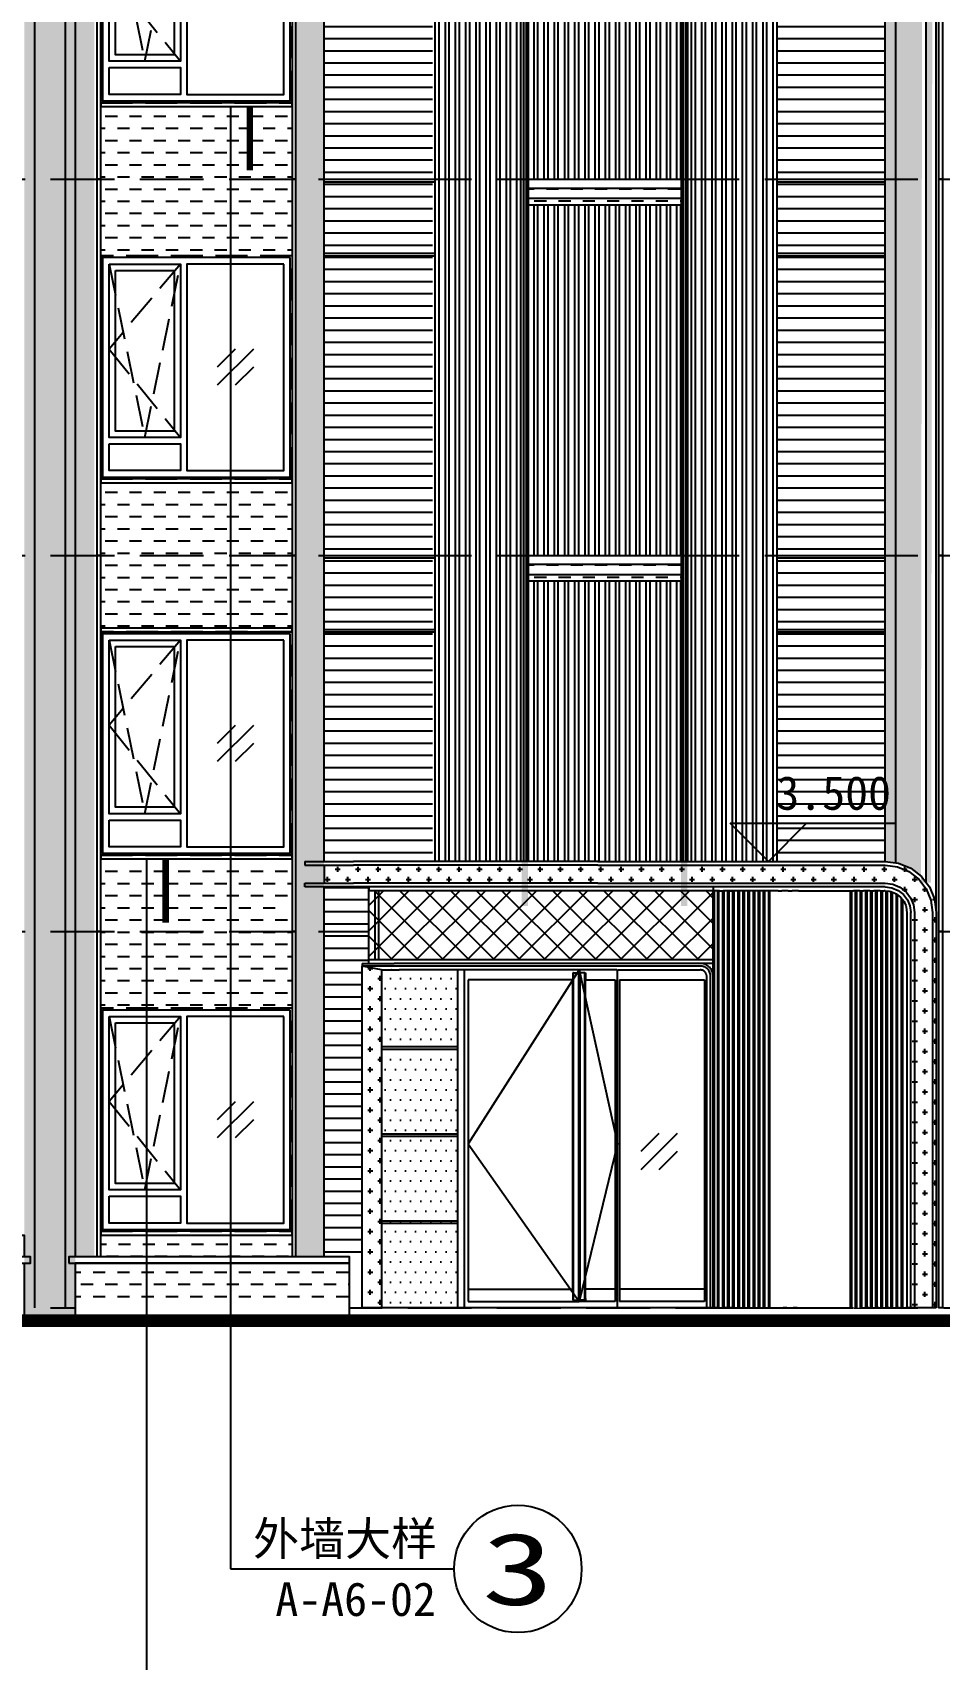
# Model space of a CAD drawing. Extents: x 646072 to 1012572, y -46617 to 16093.
# Drawn here: x 765654 to 772764, y -38309 to -25552 of the extents above; entities that cross this region are included whole.
import ezdxf
from ezdxf.enums import TextEntityAlignment as Align

# ---------------------------------------------------------------- set-up
doc = ezdxf.new("R2010")
doc.units = 0
doc.header["$LTSCALE"] = 1000
doc.header["$MEASUREMENT"] = 0
for name, pattern in [('3#楼-HZS$0$3#楼-HZS$0$__DASH', [0.35, 0.25, -0.1]), ('3#楼-HZS$0$3#楼-HZS$0$DASH', [0.35, 0.25, -0.1]), ('3#楼-HZS$0$DOTE', [2.42, 2, -0.2, 0.02, -0.2])]:
    doc.linetypes.add(name, pattern=pattern)
for name, color, linetype in [('3#楼-HZS$0$3#楼-HZS$0$00-立面灰色金属看线', 252, 'Continuous'), ('3#楼-HZS$0$3#楼-HZS$0$00-立面米色看线', 31, 'Continuous'), ('3#楼-HZS$0$3#楼-HZS$0$00-立面银灰色线脚', 254, 'Continuous'), ('3#楼-HZS$0$3#楼-HZS$0$A-ANNO-SYMB', 3, 'Continuous'), ('3#楼-HZS$0$3#楼-HZS$0$A-LINE-浅灰色铝板幕墙-填充', 115, 'Continuous'), ('3#楼-HZS$0$3#楼-HZS$0$DIM_ELEV', 3, 'Continuous'), ('3#楼-HZS$0$3#楼-HZS$0$DOTE', 1, '3#楼-HZS$0$DOTE'), ('3#楼-HZS$0$3#楼-HZS$0$ELEV-WIND', 4, 'Continuous'), ('3#楼-HZS$0$3#楼-HZS$0$PUB_TEXT', 7, 'Continuous'), ('3#楼-HZS$0$3#楼-HZS$0$填充-浅灰色涂料', 115, 'Continuous'), ('3#楼-HZS$0$3#楼-HZS$0$填充-浅黄色铝板', 30, 'Continuous'), ('3#楼-HZS$0$3#楼-HZS$0$填充-深灰色涂料', 11, 'Continuous'), ('3#楼-HZS$0$3#楼-HZS$0$填充-背板玻璃', 151, 'Continuous'), ('3#楼-HZS$0$A-ANNO-INDX', 3, 'Continuous'), ('3#楼-HZS$0$A-ANNO-TEXT', 3, 'Continuous'), ('3#楼-HZS$0$立面分缝', 5, 'Continuous')]:
    doc.layers.add(name, color=color, linetype=linetype)
doc.styles.add('3#楼-HZS$0$3#楼-HZS$0$_TCH_DIM', font='')
doc.styles.add('3#楼-HZS$0$_TCH_DIM', font='')
doc.styles.add('3#楼-HZS$0$_TCH_LABEL', font='')
doc.styles.get('3#楼-HZS$0$3#楼-HZS$0$_TCH_DIM').set_extended_font_data('SimSun')
doc.styles.get('3#楼-HZS$0$_TCH_DIM').set_extended_font_data('SimSun')
doc.styles.get('3#楼-HZS$0$_TCH_LABEL').set_extended_font_data('SimSun')
pattern_1 = [(0, (245300.04, -50744.77), (0, 95.25), [])]
pattern_2 = [(0, (518668.42, -67467.03), (95.25, 95.25), [95.25, -95.25])]
pattern_3 = [(0, (22214.645, 74424.985), (0, 95.25), [])]

# ---------------------------------------------------------------- blocks, each defined once
blk = doc.blocks.new('3#楼-HZS$0$3#楼-HZS$0$yhtghgfjuhgjghjg')
at = {"elevation": 0}
for points in [[(63100, -154061), (64300, -154061)], [(63100, -154131), (64300, -154131)], [(63100, -154211), (64300, -154211)], [(63100, -154261), (64300, -154261)], [(63100, -157011), (64300, -157011)], [(63100, -157081), (64300, -157081)], [(63100, -157161), (64300, -157161)], [(63100, -157211), (64300, -157211)]]:
    blk.add_lwpolyline(points, dxfattribs=at)
at = {"layer": '3#楼-HZS$0$3#楼-HZS$0$00-立面灰色金属看线', "elevation": 0}
for points in [[(62370, -129861), (62370, -159411)], [(62370, -129865), (62370, -159411)], [(62400, -129865), (62400, -159411)], [(62450, -129865), (62450, -159411)], [(62480, -129865), (62480, -159411)], [(62530, -129865), (62530, -159411)], [(62560, -129865), (62560, -159411)], [(62610, -129865), (62610, -159411)], [(62640, -129865), (62640, -159411)], [(62690, -129865), (62690, -159411)], [(62720, -129865), (62720, -159411)], [(62770, -129865), (62770, -159411)], [(62800, -129865), (62800, -159411)], [(62850, -129865), (62850, -159411)], [(62880, -129865), (62880, -159411)], [(62930, -129865), (62930, -159411)], [(62960, -129865), (62960, -159411)], [(63010, -129865), (63010, -159411)], [(63040, -129865), (63040, -159411)], [(64380, -129861), (64380, -159411)], [(64410, -129861), (64410, -159411)], [(64460, -129861), (64460, -159411)], [(64490, -129861), (64490, -159411)], [(64540, -129861), (64540, -159411)], [(64570, -129861), (64570, -159411)], [(64620, -129861), (64620, -159411)], [(64650, -129861), (64650, -159411)], [(64700, -129861), (64700, -159411)], [(64730, -129861), (64730, -159411)], [(64780, -129861), (64780, -159411)], [(64810, -129861), (64810, -159411)], [(64860, -129861), (64860, -159411)], [(64890, -129861), (64890, -159411)], [(64940, -129861), (64940, -159411)], [(64970, -129861), (64970, -159411)], [(65020, -129861), (65020, -159411)], [(65050, -129861), (65050, -159411)], [(63145, -151311), (63145, -154061)], [(63175, -151311), (63175, -154061)], [(63225, -151311), (63225, -154061)], [(63255, -151311), (63255, -154061)], [(63305, -151311), (63305, -154061)], [(63335, -151311), (63335, -154061)], [(63385, -151311), (63385, -154061)], [(63415, -151311), (63415, -154061)], [(63465, -151311), (63465, -154061)], [(63495, -151311), (63495, -154061)], [(63545, -151311), (63545, -154061)], [(63575, -151311), (63575, -154061)], [(63625, -151311), (63625, -154061)], [(63655, -151311), (63655, -154061)], [(63705, -151311), (63705, -154061)], [(63735, -151311), (63735, -154061)], [(63785, -151311), (63785, -154061)], [(63815, -151311), (63815, -154061)], [(63865, -151311), (63865, -154061)], [(63895, -151311), (63895, -154061)], [(63945, -151311), (63945, -154061)], [(63975, -151311), (63975, -154061)], [(64025, -151311), (64025, -154061)], [(64055, -151311), (64055, -154061)], [(64105, -151311), (64105, -154061)], [(64135, -151311), (64135, -154061)], [(64185, -151311), (64185, -154061)], [(64215, -151311), (64215, -154061)], [(64265, -151311), (64265, -154061)], [(64295, -151311), (64295, -154061)], [(63145, -154261), (63145, -157011)], [(63175, -154261), (63175, -157011)], [(63225, -154261), (63225, -157011)], [(63255, -154261), (63255, -157011)], [(63305, -154261), (63305, -157011)], [(63335, -154261), (63335, -157011)], [(63385, -154261), (63385, -157011)], [(63415, -154261), (63415, -157011)], [(63465, -154261), (63465, -157011)], [(63495, -154261), (63495, -157011)], [(63545, -154261), (63545, -157011)], [(63575, -154261), (63575, -157011)], [(63625, -154261), (63625, -157011)], [(63655, -154261), (63655, -157011)], [(63705, -154261), (63705, -157011)], [(63735, -154261), (63735, -157011)], [(63785, -154261), (63785, -157011)], [(63815, -154261), (63815, -157011)], [(63865, -154261), (63865, -157011)], [(63895, -154261), (63895, -157011)], [(63945, -154261), (63945, -157011)], [(63975, -154261), (63975, -157011)], [(64025, -154261), (64025, -157011)], [(64055, -154261), (64055, -157011)], [(64105, -154261), (64105, -157011)], [(64135, -154261), (64135, -157011)], [(64185, -154261), (64185, -157011)], [(64215, -154261), (64215, -157011)], [(64265, -154261), (64265, -157011)], [(64295, -154261), (64295, -157011)], [(63145, -157211), (63145, -159411)], [(63175, -157211), (63175, -159411)], [(63225, -157211), (63225, -159411)], [(63255, -157211), (63255, -159411)], [(63305, -157211), (63305, -159411)], [(63335, -157211), (63335, -159411)], [(63385, -157211), (63385, -159411)], [(63415, -157211), (63415, -159411)], [(63465, -157211), (63465, -159411)], [(63495, -157211), (63495, -159411)], [(63545, -157211), (63545, -159411)], [(63575, -157211), (63575, -159411)], [(63625, -157211), (63625, -159411)], [(63655, -157211), (63655, -159411)], [(63705, -157211), (63705, -159411)], [(63735, -157211), (63735, -159411)], [(63785, -157211), (63785, -159411)], [(63815, -157211), (63815, -159411)], [(63865, -157211), (63865, -159411)], [(63895, -157211), (63895, -159411)], [(63945, -157211), (63945, -159411)], [(63975, -157211), (63975, -159411)], [(64025, -157211), (64025, -159411)], [(64055, -157211), (64055, -159411)], [(64105, -157211), (64105, -159411)], [(64135, -157211), (64135, -159411)], [(64185, -157211), (64185, -159411)], [(64215, -157211), (64215, -159411)], [(64265, -157211), (64265, -159411)], [(64295, -157211), (64295, -159411)], [(62370, -162911), (62370, -162915)], [(62400, -162911), (62400, -162915)], [(62450, -162911), (62450, -162915)], [(62480, -162911), (62480, -162915)], [(62530, -162911), (62530, -162915)], [(62560, -162911), (62560, -162915)], [(62610, -162911), (62610, -162915)], [(62640, -162911), (62640, -162915)], [(62690, -162911), (62690, -162915)], [(62720, -162911), (62720, -162915)], [(62770, -162911), (62770, -162915)], [(62800, -162911), (62800, -162915)], [(62850, -162911), (62850, -162915)], [(62880, -162911), (62880, -162915)], [(62930, -162911), (62930, -162915)], [(62960, -162911), (62960, -162915)], [(63010, -162911), (63010, -162915)], [(63040, -162911), (63040, -162915)]]:
    blk.add_lwpolyline(points, dxfattribs=at)
at = {"layer": '3#楼-HZS$0$3#楼-HZS$0$00-立面米色看线', "elevation": 0}
for points in [[(66300, -159811), (66300, -130161, 0.414214), (65600, -129461), (61100, -129461), (61100, -129541), (65600, -129541, -0.414214), (66220, -130161), (66220, -159577)], [(65900, -159411), (65900, -130161, 0.414214), (65600, -129861), (61100, -129861), (61100, -129781), (65600, -129781, -0.414214), (65980, -130161), (65980, -159422)]]:
    blk.add_lwpolyline(points, format="xyb", dxfattribs=at)
for points in [[(61500, -129861), (61500, -159411)], [(61500, -159611), (61500, -162511)]]:
    blk.add_lwpolyline(points, dxfattribs=at)
at = {"layer": '3#楼-HZS$0$3#楼-HZS$0$00-立面银灰色线脚', "elevation": 0}
for points in [[(63040, -129861), (63040, -159411)], [(63065, -129861), (63065, -159411)], [(63085, -129861), (63085, -159411)], [(63100, -129861), (63100, -159411)], [(64300, -129861), (64300, -159411)], [(64315, -129861), (64315, -159411)], [(64335, -129861), (64335, -159411)], [(64350, -129861), (64350, -159411)]]:
    blk.add_lwpolyline(points, dxfattribs=at)
blk = doc.blocks.new('3#楼-HZS$0$3#楼-HZS$0$dfjf5g0h4+k90')
blk.add_wipeout([(558580, -413973), (558580, -414003), (558430, -414003), (558430, -414143), (558580, -414143), (558580, -414173), (558080, -414173), (558080, -414773), (558130, -414773), (558130, -417473), (553631, -417473), (553631, -414373), (553644, -414269), (553684, -414173), (553748, -414090), (553831, -414026), (553927, -413986), (554031, -413973)]).dxf.layer = '3#楼-HZS$0$3#楼-HZS$0$00-立面米色看线'
for p, q in [((553945, -414226, 0), (553920, -414245, 0)), ((553933, -417473, 0), (553933, -414235, 0)), ((553943, -417473, 0), (553943, -414227, 0)), ((553950, -414224, 0), (553945, -414226, 0)), ((553960, -414220, 0), (553950, -414224, 0)), ((553986, -414209, 0), (553960, -414220, 0)), ((553973, -417473, 0), (553973, -414214, 0)), ((553983, -417473, 0), (553983, -414210, 0)), ((553990, -414208, 0), (553986, -414209, 0)), ((554000, -414207, 0), (553990, -414208, 0)), ((554030, -414203, 0), (554000, -414207, 0)), ((554013, -417473, 0), (554013, -414208, 0)), ((554023, -417473, 0), (554023, -414207, 0)), ((554032, -414203, 0), (554030, -414203, 0)), ((554032, -414203, 0), (554040, -414203, 0)), ((554070, -414203, 0), (554040, -414203, 0)), ((554053, -417473, 0), (554053, -414203, 0)), ((554063, -417473, 0), (554063, -414203, 0)), ((554070, -414203, 0), (554080, -414203, 0)), ((554080, -414203, 0), (554110, -414203, 0)), ((554093, -417473, 0), (554093, -414203, 0)), ((554103, -417473, 0), (554103, -414203, 0)), ((554110, -414203, 0), (554120, -414203, 0)), ((554150, -414203, 0), (554120, -414203, 0)), ((554133, -417473, 0), (554133, -414203, 0)), ((554143, -417473, 0), (554143, -414203, 0)), ((554150, -414203, 0), (554160, -414203, 0)), ((554160, -414203, 0), (554190, -414203, 0)), ((554173, -417473, 0), (554173, -414203, 0)), ((554183, -417473, 0), (554183, -414203, 0)), ((554190, -414203, 0), (554200, -414203, 0)), ((554230, -414203, 0), (554200, -414203, 0)), ((554213, -417473, 0), (554213, -414203, 0)), ((554223, -417473, 0), (554223, -414203, 0)), ((554230, -414203, 0), (554240, -414203, 0)), ((554240, -414203, 0), (554270, -414203, 0)), ((554253, -417473, 0), (554253, -414203, 0)), ((554263, -417473, 0), (554263, -414203, 0)), ((554270, -414203, 0), (554280, -414203, 0)), ((554711, -414203), (554280, -414203, 0)), ((554293, -417473, 0), (554293, -414203, 0)), ((554293, -417473, 0), (554293, -414203, 0)), ((554303, -415223, 0), (554303, -414203, 0)), ((554303, -417473, 0), (554303, -414203, 0)), ((554711, -414203), (554721, -414203)), ((554721, -414203), (554751, -414203)), ((554751, -414203), (554761, -414203)), ((554791, -414203), (554761, -414203)), ((554791, -414203), (554801, -414203)), ((554801, -414203), (554831, -414203)), ((554831, -414203), (554841, -414203)), ((554871, -414203), (554841, -414203)), ((554871, -414203), (555230, -414203, 0)), ((554934, -417473), (554934, -414203)), ((554944, -417473), (554944, -414203)), ((554974, -417473), (554974, -414203)), ((554984, -417473), (554984, -414203)), ((555014, -417473), (555014, -414203)), ((555024, -417473), (555024, -414203)), ((555054, -417473), (555054, -414203)), ((555064, -417473), (555064, -414203)), ((555094, -417473), (555094, -414203)), ((555104, -417473), (555104, -414203)), ((555134, -417473), (555134, -414203)), ((555144, -417473), (555144, -414203)), ((555174, -417473), (555174, -414203)), ((555184, -417473), (555184, -414203)), ((555214, -417473), (555214, -414203)), ((555260, -414203, 0), (555220, -414203, 0)), ((555250, -414203, 0), (555220, -414203, 0)), ((555224, -417473), (555224, -414203)), ((555230, -414203, 0), (555260, -414203, 0)), ((555250, -414203, 0), (555260, -414203, 0)), ((555254, -417473), (555254, -414203)), ((555260, -414203, 0), (555290, -414203, 0)), ((555264, -417473), (555264, -414203)), ((555290, -414203, 0), (555300, -414203, 0)), ((555294, -417473), (555294, -414203)), ((555330, -414203, 0), (555300, -414203, 0)), ((555304, -417473), (555304, -414203)), ((555330, -414203, 0), (555340, -414203, 0)), ((555334, -417473), (555334, -414203)), ((555340, -414203, 0), (555370, -414203, 0)), ((555344, -417473), (555344, -414203)), ((555370, -414203, 0), (555380, -414203, 0)), ((555370, -417473, 0), (555370, -414203, 0)), ((555380, -414173, 0), (555380, -414203, 0)), ((555380, -414743, 0), (555380, -414203, 0)), ((555380, -414203, 0), (558000, -414203)), ((558000, -414743), (558000, -414203)), ((558000, -414203), (558030, -414203)), ((558030, -414743), (558030, -414203)), ((558030, -414203), (558080, -414203)), ((558080, -414173), (558080, -414203)), ((558080, -414773), (558080, -414173)), ((558080, -414173), (558080, -414173)), ((553866, -414329, 0), (553860, -414375, 0)), ((553870, -414319, 0), (553866, -414329, 0)), ((553880, -414295, 0), (553870, -414319, 0)), ((553883, -414288, 0), (553880, -414295, 0)), ((553910, -414253, 0), (553883, -414288, 0)), ((553893, -417473, 0), (553893, -414275, 0)), ((553903, -417473, 0), (553903, -414262, 0)), ((553920, -414245, 0), (553910, -414253, 0)), ((553910, -414253, 0), (553910, -414253, 0)), ((553860, -414375, 0), (553860, -417473, 0)), ((555380, -414773, 0), (555380, -414743, 0)), ((555380, -414743, 0), (558000, -414743)), ((558000, -414743), (558030, -414743)), ((558030, -414743), (558080, -414743)), ((558080, -414773), (558080, -414743)), ((555380, -414873, 0), (555380, -414773, 0)), ((555380, -414773, 0), (555430, -414773, 0)), ((555380, -414864, 0), (555381, -414855, 0)), ((555380, -414873, 0), (555380, -414864, 0)), ((555380, -417473, 0), (555380, -414873, 0)), ((555381, -414855, 0), (555383, -414847, 0)), ((555383, -414847, 0), (555386, -414839, 0)), ((555386, -414839, 0), (555389, -414831, 0)), ((555389, -414831, 0), (555393, -414823, 0)), ((555393, -414823, 0), (555398, -414815, 0)), ((555398, -414815, 0), (555403, -414809, 0)), ((555400, -414866, 0), (555401, -414859, 0)), ((555400, -414873, 0), (555400, -414866, 0)), ((555400, -417473, 0), (555400, -414873, 0)), ((555401, -414859, 0), (555403, -414852, 0)), ((555403, -414809, 0), (555409, -414802, 0)), ((555403, -414852, 0), (555405, -414845, 0)), ((555405, -414845, 0), (555407, -414839, 0)), ((555407, -414839, 0), (555411, -414833, 0)), ((555409, -414802, 0), (555416, -414796, 0)), ((555411, -414833, 0), (555414, -414827, 0)), ((555414, -414827, 0), (555419, -414821, 0)), ((555416, -414796, 0), (555422, -414791, 0)), ((555419, -414821, 0), (555423, -414816, 0)), ((555422, -414791, 0), (555430, -414786, 0)), ((555423, -414816, 0), (555428, -414812, 0)), ((555428, -414812, 0), (555434, -414807, 0)), ((555430, -414773, 0), (555480, -414773, 0)), ((555430, -414786, 0), (555438, -414782, 0)), ((555430, -414868, 0), (555431, -414864, 0)), ((555430, -414874, 0), (555430, -414868, 0)), ((555430, -417423, 0), (555430, -414874, 0)), ((555431, -414864, 0), (555432, -414860, 0)), ((555432, -414860, 0), (555433, -414856, 0)), ((555433, -414856, 0), (555435, -414852, 0)), ((555434, -414807, 0), (555440, -414804, 0)), ((555435, -414852, 0), (555437, -414848, 0)), ((555437, -414848, 0), (555439, -414844, 0)), ((555438, -414782, 0), (555446, -414779, 0)), ((555439, -414844, 0), (555442, -414841, 0)), ((555440, -414804, 0), (555446, -414800, 0)), ((555442, -414841, 0), (555444, -414837, 0)), ((555444, -414837, 0), (555448, -414835, 0)), ((555446, -414779, 0), (555454, -414776, 0)), ((555446, -414800, 0), (555452, -414798, 0)), ((555448, -414835, 0), (555451, -414832, 0)), ((555451, -414832, 0), (555455, -414830, 0)), ((555452, -414798, 0), (555459, -414796, 0)), ((555454, -414776, 0), (555462, -414774, 0)), ((555455, -414830, 0), (555457, -414829, 0)), ((555457, -414829, 0), (555459, -414828, 0)), ((555459, -414796, 0), (555466, -414794, 0)), ((555459, -414828, 0), (555463, -414826, 0)), ((555462, -414774, 0), (555471, -414773, 0)), ((555463, -414826, 0), (555467, -414825, 0)), ((555466, -414794, 0), (555473, -414793, 0)), ((555467, -414825, 0), (555471, -414824, 0)), ((555467, -414825, 0), (555467, -414825, 0)), ((555471, -414773, 0), (555480, -414773, 0)), ((555471, -414824, 0), (555475, -414823, 0)), ((555473, -414793, 0), (555480, -414793, 0)), ((555475, -414823, 0), (555477, -414823, 0)), ((555477, -414823, 0), (555481, -414823, 0)), ((555480, -414773, 0), (556613, -414773)), ((555480, -414793, 0), (556613, -414793)), ((556613, -414773), (557880, -414773)), ((556613, -414793), (558130, -414793)), ((557331, -414823, 0), (557840, -414823)), ((557381, -417473, 0), (557381, -414823, 0)), ((557850, -414823), (557840, -414823)), ((557880, -414823), (557850, -414823)), ((557880, -414773), (557880, -414773)), ((558130, -414773), (557880, -414773)), ((557890, -414823), (557880, -414823)), ((557899, -414823), (557890, -414823)), ((557899, -414823), (557900, -414823)), ((557900, -414823), (557899, -414823)), ((557900, -414823), (557900, -414823)), ((557900, -414823), (557900, -414823)), ((557900, -414823), (557900, -414823)), ((557980, -414823), (557900, -414823)), ((557980, -414823), (558130, -414793)), ((557980, -414823), (557980, -417473)), ((558130, -414773), (558130, -414793)), ((558130, -417473), (558130, -414793)), ((555430, -417433, 0), (555430, -417423, 0)), ((553630, -417473, 0), (553660, -417473, 0)), ((553660, -417473, 0), (553800, -417473, 0)), ((553800, -417473, 0), (553830, -417473, 0)), ((553830, -417473, 0), (553860, -417473, 0)), ((553860, -417473, 0), (553870, -417473, 0)), ((553880, -417473, 0), (553870, -417473, 0)), ((553910, -417473, 0), (553880, -417473, 0)), ((553920, -417473, 0), (553910, -417473, 0)), ((553920, -417473, 0), (553950, -417473, 0)), ((553960, -417473, 0), (553950, -417473, 0)), ((553990, -417473, 0), (553960, -417473, 0)), ((554000, -417473, 0), (553990, -417473, 0)), ((554000, -417473, 0), (554030, -417473, 0)), ((554040, -417473, 0), (554030, -417473, 0)), ((554070, -417473, 0), (554040, -417473, 0)), ((554080, -417473, 0), (554070, -417473, 0)), ((554080, -417473, 0), (554110, -417473, 0)), ((554120, -417473, 0), (554110, -417473, 0)), ((554150, -417473, 0), (554120, -417473, 0)), ((554160, -417473, 0), (554150, -417473, 0)), ((554160, -417473, 0), (554190, -417473, 0)), ((554200, -417473, 0), (554190, -417473, 0)), ((554230, -417473, 0), (554200, -417473, 0)), ((554711, -417473), (554280, -417473, 0)), ((554721, -417473), (554711, -417473)), ((554721, -417473), (554751, -417473)), ((554761, -417473), (554751, -417473)), ((554791, -417473), (554761, -417473)), ((554801, -417473), (554791, -417473)), ((554801, -417473), (554831, -417473)), ((554841, -417473), (554831, -417473)), ((554871, -417473), (554841, -417473)), ((555230, -417473, 0), (554871, -417473)), ((555220, -417473, 0), (555260, -417473, 0)), ((555250, -417473, 0), (555220, -417473, 0)), ((555230, -417473, 0), (555260, -417473, 0)), ((555260, -417473, 0), (555250, -417473, 0)), ((555260, -417473, 0), (555290, -417473, 0)), ((555300, -417473, 0), (555290, -417473, 0)), ((555330, -417473, 0), (555300, -417473, 0)), ((555340, -417473, 0), (555330, -417473, 0)), ((555340, -417473, 0), (555370, -417473, 0)), ((555380, -417473, 0), (555370, -417473, 0)), ((555380, -417473, 0), (555400, -417473, 0)), ((555400, -417473, 0), (555430, -417473, 0)), ((555430, -417463, 0), (555430, -417433, 0)), ((555430, -417473, 0), (555430, -417463, 0)), ((555430, -417473, 0), (558130, -417473))]:
    blk.add_line(p, q)
at = {"layer": '3#楼-HZS$0$3#楼-HZS$0$00-立面米色看线'}
for p, q in [((554030, -413973, 0), (553926, -413986, 0)), ((556284, -413973, 0), (554030, -413973, 0)), ((556284, -413973, 0), (558200, -413973)), ((558580, -413973), (558200, -413973)), ((558580, -413973), (558580, -414003)), ((553747, -414090, 0), (553683, -414173, 0)), ((553830, -414026, 0), (553747, -414090, 0)), ((553845, -414052, 0), (553768, -414111, 0)), ((553926, -413986, 0), (553830, -414026, 0)), ((553934, -414015, 0), (553845, -414052, 0)), ((554030, -414003, 0), (553934, -414015, 0)), ((556284, -414003, 0), (554030, -414003, 0)), ((556284, -414003, 0), (558200, -414003)), ((558430, -414003), (558200, -414003)), ((558430, -414003), (558430, -414143)), ((558580, -414003), (558430, -414003)), ((553683, -414173, 0), (553643, -414269, 0)), ((553709, -414188, 0), (553672, -414277, 0)), ((553768, -414111, 0), (553709, -414188, 0)), ((553867, -414210, 0), (553831, -414258, 0)), ((553888, -414231, 0), (553857, -414273, 0)), ((553915, -414174, 0), (553867, -414210, 0)), ((553930, -414200, 0), (553888, -414231, 0)), ((553970, -414151, 0), (553915, -414174, 0)), ((553978, -414180, 0), (553930, -414200, 0)), ((554030, -414143, 0), (553970, -414151, 0)), ((554030, -414173, 0), (553978, -414180, 0)), ((556284, -414143, 0), (554030, -414143, 0)), ((554030, -414173, 0), (555380, -414173, 0)), ((555380, -414173, 0), (556284, -414173, 0)), ((556284, -414143, 0), (558200, -414143)), ((556284, -414173, 0), (558080, -414173)), ((558080, -414173), (558200, -414173)), ((558430, -414143), (558200, -414143)), ((558200, -414173), (558580, -414173)), ((558580, -414143), (558430, -414143)), ((558580, -414173), (558580, -414143)), ((553643, -414269, 0), (553630, -414373, 0)), ((553672, -414277, 0), (553660, -414373, 0)), ((553808, -414313, 0), (553800, -414373, 0)), ((553831, -414258, 0), (553808, -414313, 0)), ((553837, -414321, 0), (553830, -414373, 0)), ((553857, -414273, 0), (553837, -414321, 0)), ((553630, -414373, 0), (553630, -417473, 0)), ((553660, -414373, 0), (553660, -417473, 0)), ((553800, -414373, 0), (553800, -417473, 0)), ((553830, -417473, 0), (553830, -414373, 0))]:
    blk.add_line(p, q, dxfattribs=at)
at = {"layer": '3#楼-HZS$0$3#楼-HZS$0$ELEV-WIND'}
for p, q in [((556130, -417473), (556130, -414823)), ((556134, -414823), (556613, -414823)), ((556385, -414847), (556380, -414847)), ((556380, -414847), (556380, -414901)), ((556385, -414847), (556425, -414847)), ((556385, -417401), (556385, -414847)), ((556430, -414847), (556425, -414847)), ((556425, -414847), (556425, -417401)), ((556430, -414847), (556430, -414823)), ((556430, -414847), (556435, -414847)), ((556430, -417401), (556430, -414847)), ((556435, -414847), (556435, -417401)), ((556475, -414847), (556435, -414847)), ((556475, -414847), (556480, -414847)), ((556475, -417401), (556475, -414847)), ((556480, -414847), (556480, -414901)), ((556613, -414823), (557331, -414823, 0)), ((557331, -414823, 0), (557331, -417473, 0)), ((556113, -414901), (555447, -414901)), ((555447, -414901), (555447, -417326)), ((556113, -414901), (556113, -417326)), ((556380, -414901), (556147, -414901)), ((556147, -414901), (556147, -417326)), ((556380, -417326), (556380, -414901)), ((556480, -414901), (557301, -414901, 0)), ((556480, -417326), (556480, -414901)), ((557301, -414901, 0), (557301, -417326, 0)), ((555447, -417326), (556113, -417326)), ((555447, -417326), (555447, -417423)), ((555447, -417423), (556113, -417423)), ((556113, -417326), (556113, -417423)), ((556147, -417326), (556380, -417326)), ((556147, -417326), (556147, -417423)), ((556147, -417423), (556430, -417423)), ((556380, -417401), (556380, -417326)), ((556385, -417401), (556380, -417401)), ((556380, -417401), (556380, -417412)), ((556380, -417412), (556385, -417412)), ((556385, -417412), (556385, -417401)), ((556385, -417412), (556425, -417412)), ((556430, -417401), (556425, -417401)), ((556425, -417401), (556425, -417412)), ((556430, -417401), (556430, -417423)), ((556430, -417401), (556435, -417401)), ((557301, -417423, 0), (556430, -417423)), ((556435, -417401), (556435, -417412)), ((556475, -417412), (556435, -417412)), ((556475, -417401), (556480, -417401)), ((556475, -417412), (556475, -417401)), ((556480, -417412), (556475, -417412)), ((557301, -417326, 0), (556480, -417326)), ((556480, -417326), (556480, -417401)), ((556480, -417401), (556480, -417412)), ((557301, -417326, 0), (557301, -417423, 0))]:
    blk.add_line(p, q, dxfattribs=at)
blk.add_lwpolyline([(556130, -414823), (555481, -414823)], dxfattribs=at)
at = {"layer": '3#楼-HZS$0$3#楼-HZS$0$ELEV-WIND', "color": 8}
blk.add_lwpolyline([(556430, -414823), (556130, -416188), (556430, -417423)], dxfattribs=at)
at = {"layer": '3#楼-HZS$0$3#楼-HZS$0$ELEV-WIND', "color": 8, "elevation": 0}
blk.add_lwpolyline([(556430, -414823), (557301, -416188), (556430, -417423)], dxfattribs=at)
blk = doc.blocks.new('3#楼-HZS$0$3#楼-HZS$0$uytjhgjh')
at = {"layer": '3#楼-HZS$0$3#楼-HZS$0$ELEV-WIND', "color": 8, "linetype": '3#楼-HZS$0$3#楼-HZS$0$__DASH'}
blk.add_lwpolyline([(32350, -97429), (33850, -97429), (33850, -99179), (32350, -99179)], close=True, dxfattribs=at)
at = {"layer": '3#楼-HZS$0$3#楼-HZS$0$ELEV-WIND'}
for points in [[(32365, -97444), (33835, -97444), (33835, -99164), (32365, -99164)], [(32415, -97494), (33175, -97494), (33175, -99114), (32415, -99114)], [(33785, -97494), (33225, -97494), (33225, -98854), (33785, -98854)], [(33735, -97544), (33275, -97544), (33275, -98804), (33735, -98804)], [(33785, -98904), (33225, -98904), (33225, -99114), (33785, -99114)]]:
    blk.add_lwpolyline(points, close=True, dxfattribs=at)
at = {"layer": '3#楼-HZS$0$3#楼-HZS$0$ELEV-WIND', "color": 8, "linetype": '3#楼-HZS$0$3#楼-HZS$0$DASH'}
for points in [[(33225, -97494), (33785, -98161), (33225, -98854)], [(33785, -97494), (33505, -98854), (33225, -97494)]]:
    blk.add_lwpolyline(points, dxfattribs=at)
blk = doc.blocks.new('3#楼-HZS$0$3#楼-HZS$0$D+FG0J4+FG9KL0')
at = {"layer": '3#楼-HZS$0$3#楼-HZS$0$00-立面灰色金属看线'}
blk.add_lwpolyline([(326035, 132086), (326035, 129136), (326065, 129136), (326065, 132086)], close=True, dxfattribs=at)
at = {"layer": '3#楼-HZS$0$3#楼-HZS$0$00-立面灰色金属看线', "elevation": 0}
for points in [[(327565, 132086), (327565, 129136), (327595, 129136), (327595, 132086)], [(332665, 132086), (332665, 129136), (332635, 129136), (332635, 132086)], [(327565, 129736), (326065, 129736), (326065, 129706), (327565, 129706)]]:
    blk.add_lwpolyline(points, close=True, dxfattribs=at)
at = {"layer": '3#楼-HZS$0$3#楼-HZS$0$00-立面米色看线', "elevation": 0}
for points in [[(325545, 132086), (325545, 129136)], [(325785, 132086), (325785, 129136)], [(325865, 132086), (325865, 129136)]]:
    blk.add_lwpolyline(points, dxfattribs=at)
at = {"layer": '3#楼-HZS$0$3#楼-HZS$0$A-ANNO-SYMB', "xscale": -1}
blk.add_blockref('3#楼-HZS$0$3#楼-HZS$0$uytjhgjh', (359915, 228915, 0), dxfattribs=at)
blk = doc.blocks.new('3#楼-HZS$0$3#楼-HZS$0$zdf+h+df6+ghfl8')
at = {"layer": '3#楼-HZS$0$3#楼-HZS$0$00-立面灰色金属看线'}
blk.add_lwpolyline([(326065, 129536), (326065, 132086), (326035, 132086), (326035, 129536)], dxfattribs=at)
at = {"layer": '3#楼-HZS$0$3#楼-HZS$0$00-立面灰色金属看线', "elevation": 0}
blk.add_lwpolyline([(327595, 129536), (327595, 132086), (327565, 132086), (327565, 129536)], dxfattribs=at)
for points in [[(332665, 132086), (332665, 129136), (332635, 129136), (332635, 132086)], [(327565, 129736), (326065, 129736), (326065, 129706), (327565, 129706)]]:
    blk.add_lwpolyline(points, close=True, dxfattribs=at)
at = {"layer": '3#楼-HZS$0$3#楼-HZS$0$00-立面米色看线', "elevation": 0}
for points in [[(325545, 132086), (325545, 129136)], [(325785, 132086), (325785, 129136)], [(325865, 132086), (325865, 129136)]]:
    blk.add_lwpolyline(points, dxfattribs=at)
at = {"layer": '3#楼-HZS$0$3#楼-HZS$0$A-ANNO-SYMB', "xscale": -1}
blk.add_blockref('3#楼-HZS$0$3#楼-HZS$0$uytjhgjh', (359915, 228915, 0), dxfattribs=at)
blk = doc.blocks.new('3#楼-HZS$0$3#楼-HZS$0$D+F9J4+GF9L0')
at = {"layer": '3#楼-HZS$0$3#楼-HZS$0$00-立面灰色金属看线', "elevation": 0}
for points in [[(326035, 129136), (326035, 126186), (326065, 126186), (326065, 129136)], [(327565, 129136), (327565, 126186), (327595, 126186), (327595, 129136)], [(332665, 129136), (332665, 126186), (332635, 126186), (332635, 129136)], [(327565, 128566), (326065, 128566), (326065, 128536), (327565, 128536)], [(327565, 126786), (326065, 126786), (326065, 126756), (327565, 126756)]]:
    blk.add_lwpolyline(points, close=True, dxfattribs=at)
at = {"layer": '3#楼-HZS$0$3#楼-HZS$0$00-立面米色看线', "elevation": 0}
for points in [[(325545, 129136), (325545, 126186)], [(325785, 129136), (325785, 126186)], [(325865, 129136), (325865, 126186)]]:
    blk.add_lwpolyline(points, dxfattribs=at)
at = {"layer": '3#楼-HZS$0$3#楼-HZS$0$A-ANNO-SYMB', "xscale": -1}
blk.add_blockref('3#楼-HZS$0$3#楼-HZS$0$uytjhgjh', (359915, 225965, 0), dxfattribs=at)
blk = doc.blocks.new('3#楼-HZS$0$3#楼-HZS$0$as+dg04d+s0hj')
for points in [[(27825, -89693), (27824, -89863), (27574, -89863), (27574, -89913), (27624, -89913), (27624, -90363), (33524, -90363), (33524, -89913), (33574, -89913), (33574, -89863), (33525, -89863), (33525, -89693)], [(34624, -89863), (33925, -89863), (33874, -89863), (33874, -89913), (33924, -89913), (33924, -90363), (36075, -90363), (36075, -89863)]]:
    blk.add_wipeout(points).translate(0, 0, 0)
at = {"layer": '3#楼-HZS$0$3#楼-HZS$0$00-立面米色看线'}
for points in [[(33874, -89913), (36074, -89913), (36074, -89863), (33874, -89863)], [(36074, -90363), (36074, -89913), (33924, -89913), (33924, -90363)]]:
    blk.add_lwpolyline(points, close=True, dxfattribs=at)
blk.add_wipeout([(27825, -89693), (27825, -89863), (33525, -89863), (33525, -89693)]).translate(0, 0, 0)
at = {"layer": '3#楼-HZS$0$3#楼-HZS$0$00-立面米色看线', "color": 4, "elevation": 0}
blk.add_lwpolyline([(27825, -89693), (33524, -89693), (33524, -89863), (27825, -89863)], close=True, dxfattribs=at)
for points in [[(28890, -89693), (28890, -89863)], [(29790, -89693), (29790, -89863)], [(30690, -89693), (30690, -89863)], [(31590, -89693), (31590, -89863)], [(32490, -89693), (32490, -89863)]]:
    blk.add_lwpolyline(points, dxfattribs=at)
at = {"layer": '3#楼-HZS$0$3#楼-HZS$0$00-立面米色看线', "elevation": 0}
for points in [[(27574, -89913), (33574, -89913), (33574, -89863), (27574, -89863)], [(27624, -90363), (27624, -89913), (33524, -89913), (33524, -90363)]]:
    blk.add_lwpolyline(points, close=True, dxfattribs=at)
blk = doc.blocks.new('3#楼-HZS$0$3#楼-HZS$0$d+fgj4+fghk7+9')
at = {"color": 8, "elevation": 0}
for points in [[(791858, -30387), (791717, -30528)], [(792000, -30387), (791717, -30669)], [(792000, -30528), (791858, -30669)], [(791858, -33337), (791717, -33478)], [(792000, -33337), (791717, -33619)], [(792000, -33478), (791858, -33619)], [(791858, -36287), (791717, -36428)], [(792000, -36287), (791717, -36569)], [(792000, -36428), (791858, -36569)], [(795180, -36537), (795039, -36678)], [(795322, -36537), (795039, -36820)], [(795322, -36678), (795180, -36820)]]:
    blk.add_lwpolyline(points, dxfattribs=at)
blk = doc.blocks.new('3#楼-HZS$0$3#楼-HZS$0$+d9f0j4+9gf7k0')
at = {"layer": '3#楼-HZS$0$3#楼-HZS$0$A-LINE-浅灰色铝板幕墙-填充'}
h = blk.add_hatch(dxfattribs=at)
h.set_pattern_fill('DOTS', color=256, scale=50)
h.set_pattern_definition([(0, (245340.04, -50744.77), (39.6875, 79.375), [0, -79.375])])
h.paths.add_polyline_path([(816318, 69572), (816368, 69572), (816368, 39672), (816318, 39672)])
h = blk.add_hatch(dxfattribs=at)
h.set_pattern_fill('DOTS', color=256, scale=50)
h.set_pattern_definition([(0, (246590.04, -50744.77), (39.6875, 79.375), [0, -79.375])])
h.paths.add_polyline_path([(817568, 69572), (817618, 69572), (817618, 39672), (817568, 39672)])
h = blk.add_hatch(dxfattribs=at)
h.set_pattern_fill('DOTS', color=256, scale=50)
h.set_pattern_definition([(0, (22214.645, 74424.985), (39.6875, 79.375), [0, -79.375])])
h.paths.add_polyline_path([(815219, 36522), (815818, 36522), (815818, 39172), (815219, 39172)])
at = {"layer": '3#楼-HZS$0$3#楼-HZS$0$填充-浅灰色涂料'}
h = blk.add_hatch(dxfattribs=at)
h.set_pattern_fill('LINE', color=256, scale=100)
h.set_pattern_definition(pattern_1)
h.paths.add_polyline_path([(814768, 69572), (815618, 69572), (815618, 40022), (814768, 40022)])
h = blk.add_hatch(dxfattribs=at)
h.set_pattern_fill('LINE', color=256, scale=100)
h.set_pattern_definition(pattern_1)
edge = h.paths.add_edge_path()
edge.add_arc((818868, 69272), 300, 0, 90)
edge.add_line((818868, 69572), (818318, 69572))
edge.add_line((818318, 69572), (818318, 40022))
edge.add_line((818318, 40022), (819168, 40022))
edge.add_line((819168, 40022), (819168, 69272))
h = blk.add_hatch(dxfattribs=at)
h.set_pattern_fill('LINE', color=256, scale=100)
h.set_pattern_definition(pattern_3)
h.paths.add_polyline_path([(814768, 36922), (815069, 36922), (815069, 39822), (814768, 39822)])
h = blk.add_hatch(dxfattribs=at)
h.set_pattern_fill('LINE', color=256, scale=100)
h.set_pattern_definition(pattern_3)
h.paths.add_polyline_path([(814919, 39222), (815119, 39222), (815119, 39822), (814919, 39822)])
at = {"layer": '3#楼-HZS$0$3#楼-HZS$0$填充-浅黄色铝板'}
h = blk.add_hatch(dxfattribs=at)
h.set_pattern_fill('CROSS', color=256, scale=50)
h.set_pattern_definition([(0, (245300.04, -50744.77), (79.375, 79.375), [39.6875, -119.0625]), (90, (245319.88, -50764.62), (-79.375, 79.375), [39.6875, -119.0625])])
edge = h.paths.add_edge_path()
edge.add_line((818868, 69972), (814368, 69972))
edge.add_line((814368, 69972), (814368, 69892))
edge.add_line((814368, 69892), (818868, 69892))
edge.add_arc((818868, 69272), 620, 0, 90, ccw=False)
edge.add_line((819488, 69272), (819448, 39856))
edge.add_line((819448, 39856), (819528, 39856))
edge.add_line((819528, 39856), (819568, 69272))
edge.add_arc((818868, 69272), 700, 0, 90)
edge = h.paths.add_edge_path()
edge.add_line((819248, 40011), (819290, 40001))
edge.add_line((819290, 40001), (819365, 39970))
edge.add_line((819365, 39970), (819410, 39937))
edge.add_line((819410, 39937), (819451, 39905))
edge.add_line((819451, 39905), (819488, 39856))
edge.add_line((819488, 39856), (819488, 69272))
edge.add_arc((818868, 69272), 620, 0, 90)
edge.add_line((818868, 69892), (814468, 69892))
edge.add_line((814468, 69892), (814468, 69652))
edge.add_line((814468, 69652), (818868, 69652))
edge.add_arc((818868, 69272), 380, 0, 90, ccw=False)
edge.add_line((819248, 69272), (819248, 40011))
edge = h.paths.add_edge_path(flags=17)
edge.add_line((819168, 40022), (819171, 40022))
edge.add_line((819171, 40022), (819248, 40011))
edge.add_line((819248, 40011), (819248, 69272))
edge.add_arc((818868, 69272), 380, 0, 90)
edge.add_line((818868, 69652), (814368, 69652))
edge.add_line((814368, 69652), (814368, 69572))
edge.add_line((814368, 69572), (818868, 69572))
edge.add_arc((818868, 69272), 300, 0, 90, ccw=False)
edge.add_line((819168, 69272), (819168, 40022))
h = blk.add_hatch(dxfattribs=at)
h.set_pattern_fill('CROSS', color=256, scale=50)
h.set_pattern_definition([(0, (247800.04, -92311.286), (79.375, 79.375), [39.6875, -119.0625]), (90, (247819.88, -92331.13), (-79.375, 79.375), [39.6875, -119.0625])])
h.paths.add_polyline_path([(812418, 64222), (812818, 64222), (812818, 36472), (812418, 36472)])
h = blk.add_hatch(dxfattribs=at)
h.set_pattern_fill('CROSS', color=256, scale=50)
h.set_pattern_definition([(0, (518868.42, -67117.03), (79.375, 79.375), [39.6875, -119.0625]), (90, (518888.26, -67136.87), (-79.375, 79.375), [39.6875, -119.0625])])
h.paths.add_polyline_path([(819168, 40022), (816915, 40022), (814668, 40022), (814618, 40022), (814618, 39992), (814668, 39992), (816915, 39992), (819168, 39992), (819264, 39979), (819353, 39942), (819430, 39884), (819489, 39807), (819526, 39718), (819538, 39622), (819538, 36522), (819568, 36522), (819568, 39622), (819555, 39726), (819515, 39822), (819451, 39905), (819368, 39968), (819272, 40008)])
h.paths.add_polyline_path([(819228, 39844), (819168, 39852), (816915, 39852), (814668, 39852), (814618, 39852), (814618, 39822), (814668, 39822), (814788, 39822), (814788, 39822), (816915, 39822), (817815, 39822), (819168, 39822), (819220, 39815), (819268, 39795), (819310, 39763), (819341, 39722), (819361, 39674), (819368, 39622), (819368, 36522), (819398, 36522), (819398, 39622), (819390, 39682), (819367, 39737), (819331, 39785), (819283, 39821)])
h.paths.add_polyline_path([(819353, 39942), (819264, 39979), (819168, 39992), (816915, 39992), (814668, 39992), (814768, 39992), (814768, 39852), (814668, 39852), (816915, 39852), (819168, 39852), (819228, 39844), (819283, 39821), (819331, 39785), (819367, 39737), (819390, 39682), (819398, 39622), (819398, 36522), (819538, 36522), (819538, 39622), (819526, 39718), (819489, 39807), (819430, 39884)], flags=17)
h = blk.add_hatch(dxfattribs=at)
h.set_pattern_fill('CROSS', color=256, scale=50)
h.set_pattern_definition([(0, (22314.645, 74424.985), (79.375, 79.375), [39.6875, -119.0625]), (90, (22334.49, 74405.14), (-79.375, 79.375), [39.6875, -119.0625])])
h.paths.add_polyline_path([(815069, 39202), (815219, 39172), (815219, 36522), (815069, 36522)])
at = {"layer": '3#楼-HZS$0$3#楼-HZS$0$填充-深灰色涂料'}
h = blk.add_hatch(dxfattribs=at)
h.set_pattern_fill('DASH', color=11, scale=100)
h.set_pattern_definition([(0, (518868.42, -67467.03), (95.25, 95.25), [95.25, -95.25])])
h.paths.add_polyline_path([(812968, 65422), (812818, 65422), (812818, 36922), (812968, 36922)])
h = blk.add_hatch(dxfattribs=at)
h.set_pattern_fill('DASH', color=11, scale=100)
h.set_pattern_definition([(0, (520598.35, -67467.03), (95.25, 95.25), [95.25, -95.25])])
h.paths.add_polyline_path([(814768, 65422), (814548, 65422), (814548, 36922), (814768, 36922)])
h = blk.add_hatch(dxfattribs=at)
h.set_pattern_fill('DASH', color=11, scale=100)
h.set_pattern_definition([(0, (518668.42, -85167.03), (95.25, 95.25), [95.25, -95.25])])
h.paths.add_polyline_path([(813018, 45942), (814518, 45942), (814518, 44772), (813018, 44772)])
h = blk.add_hatch(dxfattribs=at)
h.set_pattern_fill('DASH', color=11, scale=100)
h.set_pattern_definition([(0, (46829.84, 51423.78), (95.25, 95.25), [95.25, -95.25])])
h.paths.add_polyline_path([(816368, 45172), (817568, 45172), (817568, 45372), (816368, 45372)])
h = blk.add_hatch(dxfattribs=at)
h.set_pattern_fill('DASH', color=11, scale=100)
h.set_pattern_definition([(0, (518668.42, -88117.03), (95.25, 95.25), [95.25, -95.25])])
h.paths.add_polyline_path([(813018, 42992), (814518, 42992), (814518, 41822), (813018, 41822)])
h = blk.add_hatch(dxfattribs=at)
h.set_pattern_fill('DASH', color=11, scale=100)
h.set_pattern_definition([(0, (46829.84, 48473.78), (95.25, 95.25), [95.25, -95.25])])
h.paths.add_polyline_path([(816368, 42222), (817568, 42222), (817568, 42422), (816368, 42422)])
h = blk.add_hatch(dxfattribs=at)
h.set_pattern_fill('DASH', color=11, scale=100)
h.set_pattern_definition(pattern_2)
h.paths.add_polyline_path([(814518, 39672), (814418, 39672), (814418, 39642), (814568, 39642), (814568, 39502), (814418, 39502), (814418, 39472), (814518, 39472), (814518, 38872), (813018, 38872), (813018, 40028), (814518, 40028)])
h = blk.add_hatch(dxfattribs=at)
h.set_pattern_fill('DASH', color=11, scale=100)
h.set_pattern_definition([(0, (518867.94, -67247.01), (95.25, 95.25), [95.25, -95.25])])
h.paths.add_polyline_path([(813018, 37092), (814518, 37092), (814518, 36922), (813018, 36922)])
h = blk.add_hatch(dxfattribs=at)
h.set_pattern_fill('DASH', color=11, scale=100)
h.set_pattern_definition(pattern_2)
h.paths.add_polyline_path([(812818, 36872), (814969, 36872), (814969, 36522), (812818, 36522)])
at = {"layer": '3#楼-HZS$0$3#楼-HZS$0$填充-背板玻璃'}
h = blk.add_hatch(dxfattribs=at)
h.set_pattern_fill('多孔材料', color=256, scale=50)
h.set_pattern_definition([(45, (518968.42, -67117.03), (-100.0001, 100.0001), []), (135, (518968.42, -67117.03), (-100.0001, -100.0001), [])])
h.paths.add_polyline_path([(815119, 39252), (817815, 39252), (817815, 39792), (815119, 39792)])
blk = doc.blocks.new('3#楼-HZS$0$ytrhgfjghjgh')
at = {"layer": '3#楼-HZS$0$立面分缝', "elevation": 0}
for points in [[(767938, -26702), (768808, -26702)], [(767938, -26722), (768808, -26722)], [(771488, -26702), (772338, -26702)], [(771488, -26722), (772338, -26722)], [(767938, -27282), (768808, -27282)], [(771488, -27282), (772338, -27282)], [(767938, -27302), (768808, -27302)], [(771488, -27302), (772338, -27302)], [(767938, -29652), (768808, -29652)], [(767938, -29672), (768808, -29672)], [(771488, -29652), (772338, -29652)], [(771488, -29672), (772338, -29672)], [(767938, -30232), (768808, -30232)], [(771488, -30232), (772338, -30232)], [(767938, -30252), (768808, -30252)], [(771488, -30252), (772338, -30252)]]:
    blk.add_lwpolyline(points, dxfattribs=at)
blk = doc.blocks.new('3#楼-HZS$0$ytryhrtyrt')
at = {"layer": '3#楼-HZS$0$立面分缝', "elevation": 0}
for points in [[(768389, -33504), (768988, -33504)], [(768389, -33524), (768988, -33524)], [(768389, -34187), (768988, -34187)], [(768389, -34207), (768988, -34207)], [(768389, -34869), (768988, -34869)], [(768389, -34889), (768988, -34889)]]:
    blk.add_lwpolyline(points, dxfattribs=at)

msp = doc.modelspace()

# ---------------------------------------------------------------- linework, layer by layer
at = {"layer": '3#楼-HZS$0$3#楼-HZS$0$DOTE', "linetype": '3#楼-HZS$0$3#楼-HZS$0$__DASH', "ltscale": 2}
for p, q in [((746894.8, -26701.8), (812394.8, -26701.8)), ((746894.8, -29651.8), (812394.8, -29651.8)), ((746894.8, -32601.8), (812394.8, -32601.8)), ((746894.8, -35551.8), (812394.8, -35551.8))]:
    msp.add_line(p, q, dxfattribs=at)
at = {"layer": '3#楼-HZS$0$A-ANNO-INDX', "color": 1}
msp.add_line((767206.3, -37599.2), (768958.7, -37599.2), dxfattribs=at)
msp.add_circle((769458.7, -37599.2), 500, dxfattribs=at)

# ---------------------------------------------------------------- block references
for name, p in [('3#楼-HZS$0$3#楼-HZS$0$yhtghgfjuhgjghjg', (706438.1, 127359.3, 0)), ('3#楼-HZS$0$3#楼-HZS$0$D+FG0J4+FG9KL0', (440123.2, -158788.1, 0))]:
    msp.add_blockref(name, p)

# ---------------------------------------------------------------- texts
at = {"layer": '3#楼-HZS$0$A-ANNO-TEXT', "color": 7, "style": '3#楼-HZS$0$_TCH_DIM'}
for s, p in [('外墙大样', (767382.8, -37494.2)), ('A-A6-02', (767557.1, -37968.5))]:
    msp.add_text(s, height=264.35, dxfattribs=at).set_placement(p)
at = {"layer": '3#楼-HZS$0$A-ANNO-TEXT', "color": 7, "style": '3#楼-HZS$0$_TCH_LABEL', "width": 1.398438}
msp.add_text('3', height=565.7, dxfattribs=at).set_placement((769175.8, -37882), (769741.5, -37882), align=Align.FIT)

# ---------------------------------------------------------------- next in the draw order: block references
msp.add_blockref('3#楼-HZS$0$3#楼-HZS$0$D+F9J4+GF9L0', (440123.2, -152888.1, 0))
at = {"xscale": -1}
msp.add_blockref('3#楼-HZS$0$3#楼-HZS$0$dfjf5g0h4+k90', (1326369.1, 381921, 0), dxfattribs=at)

# ---------------------------------------------------------------- next in the draw order: linework, layer by layer
at = {"layer": '3#楼-HZS$0$A-ANNO-INDX', "color": 1, "const_width": 50}
msp.add_lwpolyline([(767356.3, -26131.8), (767356.3, -26631.8)], dxfattribs=at)

# ---------------------------------------------------------------- next in the draw order: block references
msp.add_blockref('3#楼-HZS$0$3#楼-HZS$0$zdf+h+df6+ghfl8', (440123.2, -164688.1, 0))
at = {"layer": '3#楼-HZS$0$立面分缝'}
msp.add_blockref('3#楼-HZS$0$ytryhrtyrt', (0, 0), dxfattribs=at)

# ---------------------------------------------------------------- next in the draw order: block references
msp.add_blockref('3#楼-HZS$0$3#楼-HZS$0$D+F9J4+GF9L0', (440123.2, -158788.1, 0))
at = {"layer": '3#楼-HZS$0$3#楼-HZS$0$A-ANNO-SYMB'}
msp.add_blockref('3#楼-HZS$0$3#楼-HZS$0$as+dg04d+s0hj', (732064.1, 54710.9, 0), dxfattribs=at)

# ---------------------------------------------------------------- next in the draw order: linework, layer by layer
at = {"const_width": 100, "elevation": 0}
msp.add_lwpolyline([(754549.3, -35651.8), (803954.3, -35651.8)], dxfattribs=at)
at = {"layer": '3#楼-HZS$0$3#楼-HZS$0$DIM_ELEV'}
for p, q in [((771422.6, -32051.8), (771122.6, -31751.8)), ((771122.6, -31751.8), (772418.6, -31751.8)), ((771422.6, -32051.8), (771722.6, -31751.8)), ((770722.6, -32051.8), (771722.6, -32051.8))]:
    msp.add_line(p, q, dxfattribs=at)
at = {"layer": '3#楼-HZS$0$A-ANNO-INDX', "color": 1}
for p, q in [((767206.3, -26131.8), (767206.3, -37599.2)), ((766547.2, -32031.8), (766547.2, -39303.6))]:
    msp.add_line(p, q, dxfattribs=at)
at = {"layer": '3#楼-HZS$0$A-ANNO-INDX', "color": 1, "const_width": 50}
msp.add_lwpolyline([(766697.2, -32031.8), (766697.2, -32531.8)], dxfattribs=at)

# ---------------------------------------------------------------- next in the draw order: block references
for name, p in [('3#楼-HZS$0$3#楼-HZS$0$+d9f0j4+9gf7k0', (-46829.8, -72073.8, 0)), ('3#楼-HZS$0$3#楼-HZS$0$d+fgj4+fghk7+9', (-24615.2, 2351.2, 0))]:
    msp.add_blockref(name, p)
at = {"layer": '3#楼-HZS$0$立面分缝'}
msp.add_blockref('3#楼-HZS$0$ytrhgfjghjgh', (0, 0), dxfattribs=at)

# ---------------------------------------------------------------- next in the draw order: texts
at = {"layer": '3#楼-HZS$0$3#楼-HZS$0$PUB_TEXT', "color": 7, "style": '3#楼-HZS$0$3#楼-HZS$0$_TCH_DIM'}
msp.add_text('3.500', height=264.35, dxfattribs=at).set_placement((771484.8, -31646.8))

doc.saveas('drawing.dxf')
